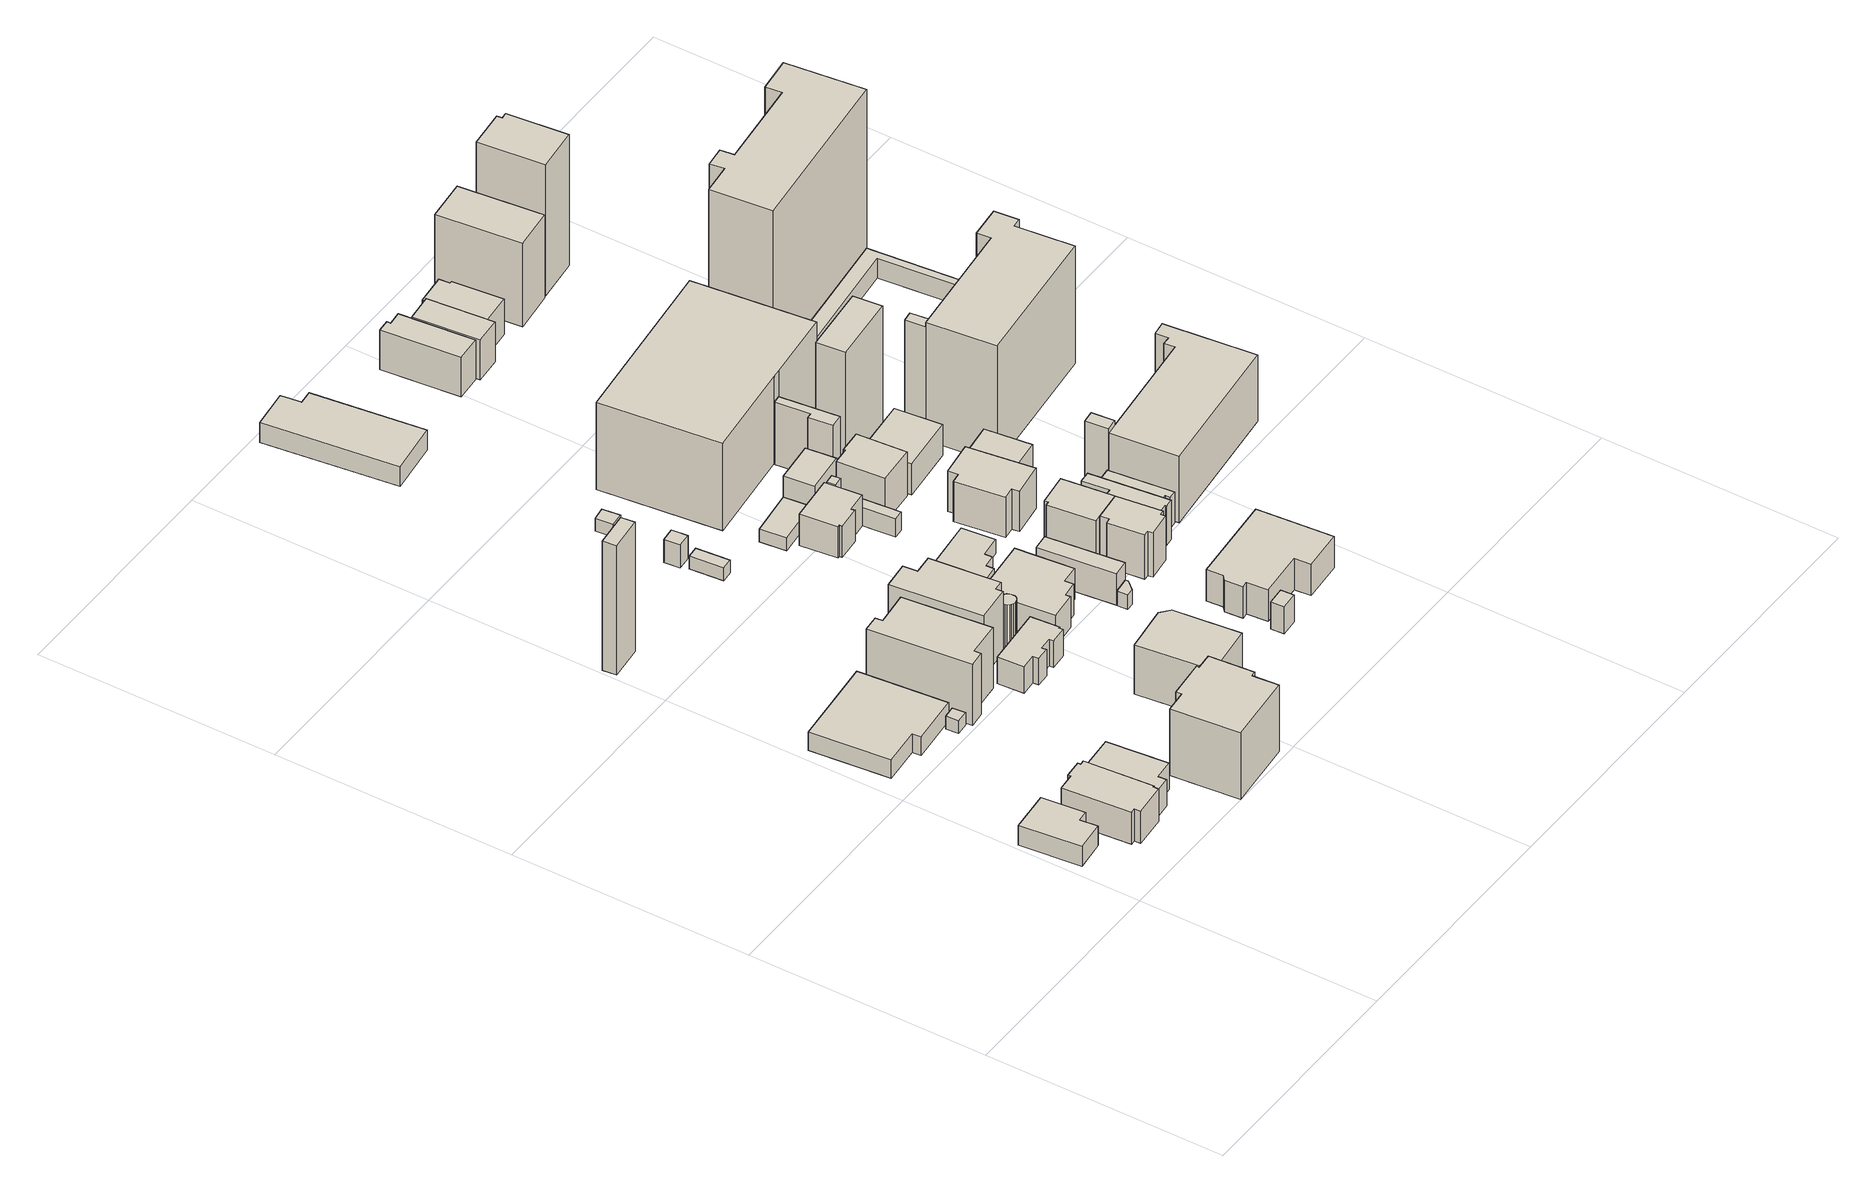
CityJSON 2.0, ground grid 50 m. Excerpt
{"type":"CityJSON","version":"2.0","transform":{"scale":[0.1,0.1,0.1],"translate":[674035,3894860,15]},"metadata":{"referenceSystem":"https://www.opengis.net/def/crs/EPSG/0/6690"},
"CityObjects":{
"building1":{"type":"Building","attributes":{"class":"3001","usage":"411","measuredHeight":7.6,"storeysAboveGround":2,"BuildingDetailAttribute.totalFloorArea":201.6,"BuildingDetailAttribute.buildingFootprintArea":100.8,"BuildingDetailAttribute.buildingRoofEdgeArea":100.8,"BuildingDetailAttribute.urbanPlanType":"21","BuildingDetailAttribute.landUseType":"211","BuildingDetailAttribute.surveyYear":2021,"BuildingIDAttribute.prefecture":"23","BuildingIDAttribute.city":"23102"},"address":[{"country":"日本","locality":"愛知県名古屋市"}],"geometry":[{"type":"Solid","lod":"1","boundaries":[[[[0,1,2,3,4,5]],[[4,6,7,5]],[[3,8,6,4]],[[2,9,8,3]],[[1,10,9,2]],[[0,11,10,1]],[[5,7,11,0]],[[6,8,9,10,11,7]]]]}]},
"building2":{"type":"Building","attributes":{"class":"3001","usage":"413","measuredHeight":9.5,"storeysAboveGround":2,"BuildingDetailAttribute.totalFloorArea":255.08,"BuildingDetailAttribute.buildingFootprintArea":127.54,"BuildingDetailAttribute.buildingRoofEdgeArea":127.54,"BuildingDetailAttribute.urbanPlanType":"21","BuildingDetailAttribute.landUseType":"212","BuildingDetailAttribute.surveyYear":2021,"BuildingIDAttribute.prefecture":"23","BuildingIDAttribute.city":"23102"},"address":[{"country":"日本","locality":"愛知県名古屋市"}],"geometry":[{"type":"Solid","lod":"1","boundaries":[[[[12,13,14,15,16,17,18,19,20,21,22,23]],[[22,24,25,23]],[[21,26,24,22]],[[20,27,26,21]],[[19,28,27,20]],[[18,29,28,19]],[[17,30,29,18]],[[16,31,30,17]],[[15,32,31,16]],[[14,33,32,15]],[[13,34,33,14]],[[12,35,34,13]],[[23,25,35,12]],[[24,26,27,28,29,30,31,32,33,34,35,25]]]]}]},
"building3":{"type":"Building","attributes":{"class":"3001","usage":"413","measuredHeight":6.2,"storeysAboveGround":2,"BuildingDetailAttribute.totalFloorArea":194.66,"BuildingDetailAttribute.buildingFootprintArea":97.33,"BuildingDetailAttribute.buildingRoofEdgeArea":97.33,"BuildingDetailAttribute.urbanPlanType":"21","BuildingDetailAttribute.landUseType":"212","BuildingDetailAttribute.surveyYear":2021,"BuildingIDAttribute.prefecture":"23","BuildingIDAttribute.city":"23102"},"address":[{"country":"日本","locality":"愛知県名古屋市"}],"geometry":[{"type":"Solid","lod":"1","boundaries":[[[[36,37,38,39,40,41]],[[40,42,43,41]],[[39,44,42,40]],[[38,45,44,39]],[[37,46,45,38]],[[36,47,46,37]],[[41,43,47,36]],[[42,44,45,46,47,43]]]]}]},
"building4":{"type":"Building","attributes":{"class":"3001","usage":"401","measuredHeight":8.7,"storeysAboveGround":1,"BuildingDetailAttribute.totalFloorArea":326.92,"BuildingDetailAttribute.buildingFootprintArea":326.92,"BuildingDetailAttribute.buildingRoofEdgeArea":326.92,"BuildingDetailAttribute.urbanPlanType":"21","BuildingDetailAttribute.landUseType":"212","BuildingDetailAttribute.surveyYear":2021,"BuildingIDAttribute.prefecture":"23","BuildingIDAttribute.city":"23102"},"address":[{"country":"日本","locality":"愛知県名古屋市"}],"geometry":[{"type":"Solid","lod":"1","boundaries":[[[[48,49,50,51,52,53]],[[52,54,55,53]],[[51,56,54,52]],[[50,57,56,51]],[[49,58,57,50]],[[48,59,58,49]],[[53,55,59,48]],[[54,56,57,58,59,55]]]]}]},
"building5":{"type":"Building","attributes":{"class":"9999","usage":"461","measuredHeight":-9999,"storeysAboveGround":9999,"BuildingDetailAttribute.totalFloorArea":-9999,"BuildingDetailAttribute.buildingFootprintArea":-9999,"BuildingDetailAttribute.buildingRoofEdgeArea":6.85,"BuildingDetailAttribute.urbanPlanType":"21","BuildingDetailAttribute.landUseType":"212","BuildingDetailAttribute.surveyYear":2021,"BuildingIDAttribute.prefecture":"23","BuildingIDAttribute.city":"23102"},"geometry":[{"type":"Solid","lod":"1","boundaries":[[[[60,61,62,63]],[[62,64,65,63]],[[61,66,64,62]],[[60,67,66,61]],[[63,65,67,60]],[[64,66,67,65]]]]}]},
"building6":{"type":"Building","attributes":{"class":"9999","usage":"421","measuredHeight":31.1,"storeysAboveGround":11,"BuildingDetailAttribute.totalFloorArea":232.08,"BuildingDetailAttribute.buildingFootprintArea":21.1,"BuildingDetailAttribute.buildingRoofEdgeArea":21.1,"BuildingDetailAttribute.urbanPlanType":"21","BuildingDetailAttribute.landUseType":"214","BuildingDetailAttribute.surveyYear":2021,"BuildingIDAttribute.prefecture":"23","BuildingIDAttribute.city":"23102"},"address":[{"country":"日本","locality":"愛知県名古屋市"}],"geometry":[{"type":"Solid","lod":"1","boundaries":[[[[68,69,70,71]],[[70,72,73,71]],[[69,74,72,70]],[[68,75,74,69]],[[71,73,75,68]],[[72,74,75,73]]]]}]},
"building7":{"type":"Building","attributes":{"class":"3001","usage":"412","measuredHeight":16.5,"storeysAboveGround":5,"BuildingDetailAttribute.totalFloorArea":1151.01,"BuildingDetailAttribute.buildingFootprintArea":230.2,"BuildingDetailAttribute.buildingRoofEdgeArea":230.2,"BuildingDetailAttribute.urbanPlanType":"21","BuildingDetailAttribute.landUseType":"211","BuildingDetailAttribute.surveyYear":2021,"BuildingIDAttribute.prefecture":"23","BuildingIDAttribute.city":"23102"},"address":[{"country":"日本","locality":"愛知県名古屋市東区白壁一丁目５９－１"}],"geometry":[{"type":"Solid","lod":"1","boundaries":[[[[76,77,78,79,80,81,82,83,84,85]],[[84,86,87,85]],[[83,88,86,84]],[[82,89,88,83]],[[81,90,89,82]],[[80,91,90,81]],[[79,92,91,80]],[[78,93,92,79]],[[77,94,93,78]],[[76,95,94,77]],[[85,87,95,76]],[[86,88,89,90,91,92,93,94,95,87]]]]}]},
"building8":{"type":"Building","attributes":{"class":"3002","usage":"401","measuredHeight":17.2,"storeysAboveGround":4,"BuildingDetailAttribute.totalFloorArea":814.86,"BuildingDetailAttribute.buildingFootprintArea":203.72,"BuildingDetailAttribute.buildingRoofEdgeArea":203.72,"BuildingDetailAttribute.urbanPlanType":"21","BuildingDetailAttribute.landUseType":"212","BuildingDetailAttribute.surveyYear":2021,"BuildingIDAttribute.prefecture":"23","BuildingIDAttribute.city":"23102"},"address":[{"country":"日本","locality":"愛知県名古屋市"}],"geometry":[{"type":"Solid","lod":"1","boundaries":[[[[96,97,98,99,100,101,102,103]],[[102,104,105,103]],[[101,106,104,102]],[[100,107,106,101]],[[99,108,107,100]],[[98,109,108,99]],[[97,110,109,98]],[[96,111,110,97]],[[103,105,111,96]],[[104,106,107,108,109,110,111,105]]]]}]},
"building9":{"type":"Building","attributes":{"class":"3002","usage":"411","measuredHeight":7.2,"storeysAboveGround":2,"BuildingDetailAttribute.totalFloorArea":156.35,"BuildingDetailAttribute.buildingFootprintArea":78.17,"BuildingDetailAttribute.buildingRoofEdgeArea":78.17,"BuildingDetailAttribute.urbanPlanType":"21","BuildingDetailAttribute.landUseType":"211","BuildingDetailAttribute.surveyYear":2021,"BuildingIDAttribute.prefecture":"23","BuildingIDAttribute.city":"23102"},"address":[{"country":"日本","locality":"愛知県名古屋市東区白壁一丁目１０"}],"geometry":[{"type":"Solid","lod":"1","boundaries":[[[[112,113,114,115,116,117,118,119,120,121,122,123]],[[122,124,125,123]],[[121,126,124,122]],[[120,127,126,121]],[[119,128,127,120]],[[118,129,128,119]],[[117,130,129,118]],[[116,131,130,117]],[[115,132,131,116]],[[114,133,132,115]],[[113,134,133,114]],[[112,135,134,113]],[[123,125,135,112]],[[124,126,127,128,129,130,131,132,133,134,135,125]]]]}]},
"building10":{"type":"Building","attributes":{"class":"3002","usage":"412","measuredHeight":16.2,"storeysAboveGround":4,"BuildingDetailAttribute.totalFloorArea":670.59,"BuildingDetailAttribute.buildingFootprintArea":167.65,"BuildingDetailAttribute.buildingRoofEdgeArea":167.65,"BuildingDetailAttribute.urbanPlanType":"21","BuildingDetailAttribute.landUseType":"211","BuildingDetailAttribute.surveyYear":2021,"BuildingIDAttribute.prefecture":"23","BuildingIDAttribute.city":"23102"},"address":[{"country":"日本","locality":"愛知県名古屋市"}],"geometry":[{"type":"Solid","lod":"1","boundaries":[[[[136,137,138,139,140,141,142,143]],[[142,144,145,143]],[[141,146,144,142]],[[140,147,146,141]],[[139,148,147,140]],[[138,149,148,139]],[[137,150,149,138]],[[136,151,150,137]],[[143,145,151,136]],[[144,146,147,148,149,150,151,145]]]]}]},
"building11":{"type":"Building","attributes":{"class":"3002","usage":"401","measuredHeight":11.5,"storeysAboveGround":3,"BuildingDetailAttribute.totalFloorArea":532.86,"BuildingDetailAttribute.buildingFootprintArea":177.62,"BuildingDetailAttribute.buildingRoofEdgeArea":177.62,"BuildingDetailAttribute.urbanPlanType":"21","BuildingDetailAttribute.landUseType":"212","BuildingDetailAttribute.surveyYear":2021,"BuildingIDAttribute.prefecture":"23","BuildingIDAttribute.city":"23102"},"address":[{"country":"日本","locality":"愛知県名古屋市"}],"geometry":[{"type":"Solid","lod":"1","boundaries":[[[[152,153,154,155,156]],[[155,157,158,156]],[[154,159,157,155]],[[153,160,159,154]],[[152,161,160,153]],[[156,158,161,152]],[[157,159,160,161,158]]]]}]},
"building12":{"type":"Building","attributes":{"class":"9999","usage":"461","measuredHeight":14.1,"storeysAboveGround":9999,"BuildingDetailAttribute.totalFloorArea":-9999,"BuildingDetailAttribute.buildingFootprintArea":-9999,"BuildingDetailAttribute.buildingRoofEdgeArea":7.27,"BuildingDetailAttribute.urbanPlanType":"21","BuildingDetailAttribute.landUseType":"211","BuildingDetailAttribute.surveyYear":2021,"BuildingIDAttribute.prefecture":"23","BuildingIDAttribute.city":"23102"},"geometry":[{"type":"Solid","lod":"1","boundaries":[[[[162,163,164,165,166,167,168,169,170,171,172,173,174,175,176,177,178,179,180,181,182,183,184,185]],[[184,186,187,185]],[[183,188,186,184]],[[182,189,188,183]],[[181,190,189,182]],[[180,191,190,181]],[[179,192,191,180]],[[178,193,192,179]],[[177,194,193,178]],[[176,195,194,177]],[[175,196,195,176]],[[174,197,196,175]],[[173,198,197,174]],[[172,199,198,173]],[[171,200,199,172]],[[170,201,200,171]],[[169,202,201,170]],[[168,203,202,169]],[[167,204,203,168]],[[166,205,204,167]],[[165,206,205,166]],[[164,207,206,165]],[[163,208,207,164]],[[162,209,208,163]],[[185,187,209,162]],[[186,188,189,190,191,192,193,194,195,196,197,198,199,200,201,202,203,204,205,206,207,208,209,187]]]]}]},
"building13":{"type":"Building","attributes":{"class":"9999","usage":"461","measuredHeight":-9999,"storeysAboveGround":9999,"BuildingDetailAttribute.totalFloorArea":-9999,"BuildingDetailAttribute.buildingFootprintArea":-9999,"BuildingDetailAttribute.buildingRoofEdgeArea":16.92,"BuildingDetailAttribute.urbanPlanType":"21","BuildingDetailAttribute.landUseType":"214","BuildingDetailAttribute.surveyYear":2021,"BuildingIDAttribute.prefecture":"23","BuildingIDAttribute.city":"23102"},"geometry":[{"type":"Solid","lod":"1","boundaries":[[[[210,211,212,213]],[[212,214,215,213]],[[211,216,214,212]],[[210,217,216,211]],[[213,215,217,210]],[[214,216,217,215]]]]}]},
"building14":{"type":"Building","attributes":{"class":"9999","usage":"461","measuredHeight":5.4,"storeysAboveGround":9999,"BuildingDetailAttribute.totalFloorArea":-9999,"BuildingDetailAttribute.buildingFootprintArea":-9999,"BuildingDetailAttribute.buildingRoofEdgeArea":9.58,"BuildingDetailAttribute.urbanPlanType":"21","BuildingDetailAttribute.landUseType":"214","BuildingDetailAttribute.surveyYear":2021,"BuildingIDAttribute.prefecture":"23","BuildingIDAttribute.city":"23102"},"geometry":[{"type":"Solid","lod":"1","boundaries":[[[[218,219,220,221]],[[220,222,223,221]],[[219,224,222,220]],[[218,225,224,219]],[[221,223,225,218]],[[222,224,225,223]]]]}]},
"building15":{"type":"Building","attributes":{"class":"3001","usage":"413","measuredHeight":9.2,"storeysAboveGround":2,"BuildingDetailAttribute.totalFloorArea":353.35,"BuildingDetailAttribute.buildingFootprintArea":176.67,"BuildingDetailAttribute.buildingRoofEdgeArea":176.67,"BuildingDetailAttribute.urbanPlanType":"21","BuildingDetailAttribute.landUseType":"212","BuildingDetailAttribute.surveyYear":2021,"BuildingIDAttribute.prefecture":"23","BuildingIDAttribute.city":"23102"},"address":[{"country":"日本","locality":"愛知県名古屋市"}],"geometry":[{"type":"Solid","lod":"1","boundaries":[[[[226,227,228,229,230,231,232,233]],[[232,234,235,233]],[[231,236,234,232]],[[230,237,236,231]],[[229,238,237,230]],[[228,239,238,229]],[[227,240,239,228]],[[226,241,240,227]],[[233,235,241,226]],[[234,236,237,238,239,240,241,235]]]]}]},
"building16":{"type":"Building","attributes":{"class":"9999","usage":"461","measuredHeight":-9999,"storeysAboveGround":9999,"BuildingDetailAttribute.totalFloorArea":-9999,"BuildingDetailAttribute.buildingFootprintArea":-9999,"BuildingDetailAttribute.buildingRoofEdgeArea":10.34,"BuildingDetailAttribute.urbanPlanType":"21","BuildingDetailAttribute.landUseType":"214","BuildingDetailAttribute.surveyYear":2021,"BuildingIDAttribute.prefecture":"23","BuildingIDAttribute.city":"23102"},"geometry":[{"type":"Solid","lod":"1","boundaries":[[[[242,243,244,245]],[[244,246,247,245]],[[243,248,246,244]],[[242,249,248,243]],[[245,247,249,242]],[[246,248,249,247]]]]}]},
"building17":{"type":"Building","attributes":{"class":"3001","usage":"411","measuredHeight":6.3,"storeysAboveGround":2,"BuildingDetailAttribute.totalFloorArea":297.26,"BuildingDetailAttribute.buildingFootprintArea":148.63,"BuildingDetailAttribute.buildingRoofEdgeArea":148.63,"BuildingDetailAttribute.urbanPlanType":"21","BuildingDetailAttribute.landUseType":"211","BuildingDetailAttribute.surveyYear":2021,"BuildingIDAttribute.prefecture":"23","BuildingIDAttribute.city":"23102"},"address":[{"country":"日本","locality":"愛知県名古屋市"}],"geometry":[{"type":"Solid","lod":"1","boundaries":[[[[250,251,252,253,254,255,256,257,258,259,260,261,262,263]],[[262,264,265,263]],[[261,266,264,262]],[[260,267,266,261]],[[259,268,267,260]],[[258,269,268,259]],[[257,270,269,258]],[[256,271,270,257]],[[255,272,271,256]],[[254,273,272,255]],[[253,274,273,254]],[[252,275,274,253]],[[251,276,275,252]],[[250,277,276,251]],[[263,265,277,250]],[[264,266,267,268,269,270,271,272,273,274,275,276,277,265]]]]}]},
"building18":{"type":"Building","attributes":{"class":"9999","usage":"461","measuredHeight":3.4,"storeysAboveGround":9999,"BuildingDetailAttribute.totalFloorArea":-9999,"BuildingDetailAttribute.buildingFootprintArea":-9999,"BuildingDetailAttribute.buildingRoofEdgeArea":5.92,"BuildingDetailAttribute.urbanPlanType":"21","BuildingDetailAttribute.landUseType":"211","BuildingDetailAttribute.surveyYear":2021,"BuildingIDAttribute.prefecture":"23","BuildingIDAttribute.city":"23102"},"geometry":[{"type":"Solid","lod":"1","boundaries":[[[[278,279,280,281,282]],[[281,283,284,282]],[[280,285,283,281]],[[279,286,285,280]],[[278,287,286,279]],[[282,284,287,278]],[[283,285,286,287,284]]]]}]},
"building19":{"type":"Building","attributes":{"class":"9999","usage":"461","measuredHeight":9.3,"storeysAboveGround":9999,"BuildingDetailAttribute.totalFloorArea":-9999,"BuildingDetailAttribute.buildingFootprintArea":-9999,"BuildingDetailAttribute.buildingRoofEdgeArea":10.41,"BuildingDetailAttribute.urbanPlanType":"21","BuildingDetailAttribute.landUseType":"214","BuildingDetailAttribute.surveyYear":2021,"BuildingIDAttribute.prefecture":"23","BuildingIDAttribute.city":"23102"},"geometry":[{"type":"Solid","lod":"1","boundaries":[[[[288,289,290,291]],[[290,292,293,291]],[[289,294,292,290]],[[288,295,294,289]],[[291,293,295,288]],[[292,294,295,293]]]]}]},
"building20":{"type":"Building","attributes":{"class":"3001","usage":"411","measuredHeight":8.3,"storeysAboveGround":2,"BuildingDetailAttribute.totalFloorArea":108.55,"BuildingDetailAttribute.buildingFootprintArea":54.27,"BuildingDetailAttribute.buildingRoofEdgeArea":54.27,"BuildingDetailAttribute.urbanPlanType":"21","BuildingDetailAttribute.landUseType":"211","BuildingDetailAttribute.surveyYear":2021,"BuildingIDAttribute.prefecture":"23","BuildingIDAttribute.city":"23102"},"address":[{"country":"日本","locality":"愛知県名古屋市"}],"geometry":[{"type":"Solid","lod":"1","boundaries":[[[[296,297,298,299]],[[298,300,301,299]],[[297,302,300,298]],[[296,303,302,297]],[[299,301,303,296]],[[300,302,303,301]]]]}]},
"building21":{"type":"Building","attributes":{"class":"3003","usage":"401","measuredHeight":3.2,"storeysAboveGround":1,"BuildingDetailAttribute.totalFloorArea":53.21,"BuildingDetailAttribute.buildingFootprintArea":53.21,"BuildingDetailAttribute.buildingRoofEdgeArea":53.21,"BuildingDetailAttribute.urbanPlanType":"21","BuildingDetailAttribute.landUseType":"212","BuildingDetailAttribute.surveyYear":2021,"BuildingIDAttribute.prefecture":"23","BuildingIDAttribute.city":"23102"},"address":[{"country":"日本","locality":"愛知県名古屋市"}],"geometry":[{"type":"Solid","lod":"1","boundaries":[[[[304,305,306,307]],[[306,308,309,307]],[[305,310,308,306]],[[304,311,310,305]],[[307,309,311,304]],[[308,310,311,309]]]]}]},
"building22":{"type":"Building","attributes":{"class":"9999","usage":"422","measuredHeight":4.6,"storeysAboveGround":1,"BuildingDetailAttribute.totalFloorArea":294.94,"BuildingDetailAttribute.buildingFootprintArea":294.94,"BuildingDetailAttribute.buildingRoofEdgeArea":294.94,"BuildingDetailAttribute.urbanPlanType":"21","BuildingDetailAttribute.landUseType":"214","BuildingDetailAttribute.surveyYear":2021,"BuildingIDAttribute.prefecture":"23","BuildingIDAttribute.city":"23102"},"address":[{"country":"日本","locality":"愛知県名古屋市東区白壁二丁目４０１"}],"geometry":[{"type":"Solid","lod":"1","boundaries":[[[[312,313,314,315,316,317]],[[316,318,319,317]],[[315,320,318,316]],[[314,321,320,315]],[[313,322,321,314]],[[312,323,322,313]],[[317,319,323,312]],[[318,320,321,322,323,319]]]]}]},
"building23":{"type":"Building","attributes":{"class":"3001","usage":"411","measuredHeight":8.3,"storeysAboveGround":2,"BuildingDetailAttribute.totalFloorArea":152.82,"BuildingDetailAttribute.buildingFootprintArea":76.41,"BuildingDetailAttribute.buildingRoofEdgeArea":76.41,"BuildingDetailAttribute.urbanPlanType":"21","BuildingDetailAttribute.landUseType":"211","BuildingDetailAttribute.surveyYear":2021,"BuildingIDAttribute.prefecture":"23","BuildingIDAttribute.city":"23102"},"address":[{"country":"日本","locality":"愛知県名古屋市東区白壁一丁目１９"}],"geometry":[{"type":"Solid","lod":"1","boundaries":[[[[324,325,326,327,328,329,330,331]],[[330,332,333,331]],[[329,334,332,330]],[[328,335,334,329]],[[327,336,335,328]],[[326,337,336,327]],[[325,338,337,326]],[[324,339,338,325]],[[331,333,339,324]],[[332,334,335,336,337,338,339,333]]]]}]},
"building24":{"type":"Building","attributes":{"class":"9999","usage":"411","measuredHeight":8.3,"storeysAboveGround":1,"BuildingDetailAttribute.totalFloorArea":23.14,"BuildingDetailAttribute.buildingFootprintArea":23.14,"BuildingDetailAttribute.buildingRoofEdgeArea":23.14,"BuildingDetailAttribute.urbanPlanType":"21","BuildingDetailAttribute.landUseType":"211","BuildingDetailAttribute.surveyYear":2021,"BuildingIDAttribute.prefecture":"23","BuildingIDAttribute.city":"23102"},"address":[{"country":"日本","locality":"愛知県名古屋市"}],"geometry":[{"type":"Solid","lod":"1","boundaries":[[[[340,341,342,343]],[[342,344,345,343]],[[341,346,344,342]],[[340,347,346,341]],[[343,345,347,340]],[[344,346,347,345]]]]}]},
"building25":{"type":"Building","attributes":{"class":"9999","usage":"411","measuredHeight":7.3,"storeysAboveGround":1,"BuildingDetailAttribute.totalFloorArea":3.63,"BuildingDetailAttribute.buildingFootprintArea":3.63,"BuildingDetailAttribute.buildingRoofEdgeArea":3.63,"BuildingDetailAttribute.urbanPlanType":"21","BuildingDetailAttribute.landUseType":"211","BuildingDetailAttribute.surveyYear":2021,"BuildingIDAttribute.prefecture":"23","BuildingIDAttribute.city":"23102"},"address":[{"country":"日本","locality":"愛知県名古屋市"}],"geometry":[{"type":"Solid","lod":"1","boundaries":[[[[348,349,350,351]],[[350,352,353,351]],[[349,354,352,350]],[[348,355,354,349]],[[351,353,355,348]],[[352,354,355,353]]]]}]},
"building26":{"type":"Building","attributes":{"class":"3002","usage":"412","measuredHeight":12.3,"storeysAboveGround":3,"BuildingDetailAttribute.totalFloorArea":217.15,"BuildingDetailAttribute.buildingFootprintArea":72.38,"BuildingDetailAttribute.buildingRoofEdgeArea":153.02,"BuildingDetailAttribute.urbanPlanType":"21","BuildingDetailAttribute.landUseType":"211","BuildingDetailAttribute.surveyYear":2021,"BuildingIDAttribute.prefecture":"23","BuildingIDAttribute.city":"23102"},"address":[{"country":"日本","locality":"愛知県名古屋市"}],"geometry":[{"type":"Solid","lod":"1","boundaries":[[[[356,357,358,359,360,361,362,363,364,365]],[[364,366,367,365]],[[363,368,366,364]],[[362,369,368,363]],[[361,370,369,362]],[[360,371,370,361]],[[359,372,371,360]],[[358,373,372,359]],[[357,374,373,358]],[[356,375,374,357]],[[365,367,375,356]],[[366,368,369,370,371,372,373,374,375,367]]]]}]},
"building27":{"type":"Building","attributes":{"class":"3002","usage":"401","measuredHeight":9.5,"storeysAboveGround":2,"BuildingDetailAttribute.totalFloorArea":107.53,"BuildingDetailAttribute.buildingFootprintArea":53.77,"BuildingDetailAttribute.buildingRoofEdgeArea":53.77,"BuildingDetailAttribute.urbanPlanType":"21","BuildingDetailAttribute.landUseType":"212","BuildingDetailAttribute.surveyYear":2021,"BuildingIDAttribute.prefecture":"23","BuildingIDAttribute.city":"23102"},"address":[{"country":"日本","locality":"愛知県名古屋市"}],"geometry":[{"type":"Solid","lod":"1","boundaries":[[[[376,377,378,379]],[[378,380,381,379]],[[377,382,380,378]],[[376,383,382,377]],[[379,381,383,376]],[[380,382,383,381]]]]}]},
"building28":{"type":"Building","attributes":{"class":"3001","usage":"422","measuredHeight":9.3,"storeysAboveGround":2,"BuildingDetailAttribute.totalFloorArea":524.07,"BuildingDetailAttribute.buildingFootprintArea":262.04,"BuildingDetailAttribute.buildingRoofEdgeArea":262.04,"BuildingDetailAttribute.urbanPlanType":"21","BuildingDetailAttribute.landUseType":"214","BuildingDetailAttribute.surveyYear":2021,"BuildingIDAttribute.prefecture":"23","BuildingIDAttribute.city":"23102"},"address":[{"country":"日本","locality":"愛知県名古屋市"}],"geometry":[{"type":"Solid","lod":"1","boundaries":[[[[384,385,386,387,388,389,390,391,392,393]],[[392,394,395,393]],[[391,396,394,392]],[[390,397,396,391]],[[389,398,397,390]],[[388,399,398,389]],[[387,400,399,388]],[[386,401,400,387]],[[385,402,401,386]],[[384,403,402,385]],[[393,395,403,384]],[[394,396,397,398,399,400,401,402,403,395]]]]}]},
"building29":{"type":"Building","attributes":{"class":"3002","usage":"411","measuredHeight":12.3,"storeysAboveGround":3,"BuildingDetailAttribute.totalFloorArea":241.9,"BuildingDetailAttribute.buildingFootprintArea":80.63,"BuildingDetailAttribute.buildingRoofEdgeArea":153.02,"BuildingDetailAttribute.urbanPlanType":"21","BuildingDetailAttribute.landUseType":"211","BuildingDetailAttribute.surveyYear":2021,"BuildingIDAttribute.prefecture":"23","BuildingIDAttribute.city":"23102"},"address":[{"country":"日本","locality":"愛知県名古屋市"}],"geometry":[{"type":"Solid","lod":"1","boundaries":[[[[365,404,405,406,407,408,356]],[[408,409,375,356]],[[407,410,409,408]],[[406,411,410,407]],[[405,412,411,406]],[[404,413,412,405]],[[365,367,413,404]],[[356,375,367,365]],[[409,410,411,412,413,367,375]]]]}]},
"building30":{"type":"Building","attributes":{"class":"3002","usage":"401","measuredHeight":11.3,"storeysAboveGround":4,"BuildingDetailAttribute.totalFloorArea":330.95,"BuildingDetailAttribute.buildingFootprintArea":82.74,"BuildingDetailAttribute.buildingRoofEdgeArea":82.74,"BuildingDetailAttribute.urbanPlanType":"21","BuildingDetailAttribute.landUseType":"212","BuildingDetailAttribute.surveyYear":2021,"BuildingIDAttribute.prefecture":"23","BuildingIDAttribute.city":"23102"},"address":[{"country":"日本","locality":"愛知県名古屋市"}],"geometry":[{"type":"Solid","lod":"1","boundaries":[[[[414,415,416,417,418,419]],[[418,420,421,419]],[[417,422,420,418]],[[416,423,422,417]],[[415,424,423,416]],[[414,425,424,415]],[[419,421,425,414]],[[420,422,423,424,425,421]]]]}]},
"building31":{"type":"Building","attributes":{"class":"3002","usage":"414","measuredHeight":15.4,"storeysAboveGround":3,"BuildingDetailAttribute.totalFloorArea":370.2,"BuildingDetailAttribute.buildingFootprintArea":123.4,"BuildingDetailAttribute.buildingRoofEdgeArea":123.4,"BuildingDetailAttribute.urbanPlanType":"21","BuildingDetailAttribute.landUseType":"211","BuildingDetailAttribute.surveyYear":2021,"BuildingIDAttribute.prefecture":"23","BuildingIDAttribute.city":"23102"},"address":[{"country":"日本","locality":"愛知県名古屋市"}],"geometry":[{"type":"Solid","lod":"1","boundaries":[[[[426,427,428,429,430,431,432,433]],[[432,434,435,433]],[[431,436,434,432]],[[430,437,436,431]],[[429,438,437,430]],[[428,439,438,429]],[[427,440,439,428]],[[426,441,440,427]],[[433,435,441,426]],[[434,436,437,438,439,440,441,435]]]]}]},
"building32":{"type":"Building","attributes":{"class":"9999","usage":"401","measuredHeight":21.5,"storeysAboveGround":3,"BuildingDetailAttribute.totalFloorArea":79.51,"BuildingDetailAttribute.buildingFootprintArea":26.5,"BuildingDetailAttribute.buildingRoofEdgeArea":26.5,"BuildingDetailAttribute.urbanPlanType":"21","BuildingDetailAttribute.landUseType":"212","BuildingDetailAttribute.surveyYear":2021,"BuildingIDAttribute.prefecture":"23","BuildingIDAttribute.city":"23102"},"address":[{"country":"日本","locality":"愛知県名古屋市"}],"geometry":[{"type":"Solid","lod":"1","boundaries":[[[[442,443,444,445,446,447]],[[446,448,449,447]],[[445,450,448,446]],[[444,451,450,445]],[[443,452,451,444]],[[442,453,452,443]],[[447,449,453,442]],[[448,450,451,452,453,449]]]]}]},
"building33":{"type":"Building","attributes":{"class":"3002","usage":"411","measuredHeight":15.2,"storeysAboveGround":3,"BuildingDetailAttribute.totalFloorArea":160.25,"BuildingDetailAttribute.buildingFootprintArea":53.42,"BuildingDetailAttribute.buildingRoofEdgeArea":53.42,"BuildingDetailAttribute.urbanPlanType":"21","BuildingDetailAttribute.landUseType":"211","BuildingDetailAttribute.surveyYear":2021,"BuildingIDAttribute.prefecture":"23","BuildingIDAttribute.city":"23102"},"address":[{"country":"日本","locality":"愛知県名古屋市"}],"geometry":[{"type":"Solid","lod":"1","boundaries":[[[[454,455,456,457,458,459,460,461]],[[460,462,463,461]],[[459,464,462,460]],[[458,465,464,459]],[[457,466,465,458]],[[456,467,466,457]],[[455,468,467,456]],[[454,469,468,455]],[[461,463,469,454]],[[462,464,465,466,467,468,469,463]]]]}]},
"building34":{"type":"Building","attributes":{"class":"3002","usage":"401","measuredHeight":22.3,"storeysAboveGround":5,"BuildingDetailAttribute.totalFloorArea":4655.96,"BuildingDetailAttribute.buildingFootprintArea":931.19,"BuildingDetailAttribute.buildingRoofEdgeArea":931.19,"BuildingDetailAttribute.urbanPlanType":"21","BuildingDetailAttribute.landUseType":"212","BuildingDetailAttribute.surveyYear":2021,"BuildingIDAttribute.prefecture":"23","BuildingIDAttribute.city":"23102"},"address":[{"country":"日本","locality":"愛知県名古屋市"}],"geometry":[{"type":"Solid","lod":"1","boundaries":[[[[470,471,472,473,474,475]],[[474,476,477,475]],[[473,478,476,474]],[[472,479,478,473]],[[471,480,479,472]],[[470,481,480,471]],[[475,477,481,470]],[[476,478,479,480,481,477]]]]}]},
"building35":{"type":"Building","attributes":{"class":"9999","usage":"411","measuredHeight":15.3,"storeysAboveGround":2,"BuildingDetailAttribute.totalFloorArea":100.23,"BuildingDetailAttribute.buildingFootprintArea":50.11,"BuildingDetailAttribute.buildingRoofEdgeArea":50.11,"BuildingDetailAttribute.urbanPlanType":"21","BuildingDetailAttribute.landUseType":"211","BuildingDetailAttribute.surveyYear":2021,"BuildingIDAttribute.prefecture":"23","BuildingIDAttribute.city":"23102"},"address":[{"country":"日本","locality":"愛知県名古屋市"}],"geometry":[{"type":"Solid","lod":"1","boundaries":[[[[482,483,484,485,486,487]],[[486,488,489,487]],[[485,490,488,486]],[[484,491,490,485]],[[483,492,491,484]],[[482,493,492,483]],[[487,489,493,482]],[[488,490,491,492,493,489]]]]}]},
"building36":{"type":"Building","attributes":{"class":"3001","usage":"411","measuredHeight":10.2,"storeysAboveGround":2,"BuildingDetailAttribute.totalFloorArea":234.22,"BuildingDetailAttribute.buildingFootprintArea":117.11,"BuildingDetailAttribute.buildingRoofEdgeArea":117.11,"BuildingDetailAttribute.urbanPlanType":"21","BuildingDetailAttribute.landUseType":"211","BuildingDetailAttribute.surveyYear":2021,"BuildingIDAttribute.prefecture":"23","BuildingIDAttribute.city":"23102"},"address":[{"country":"日本","locality":"愛知県名古屋市"}],"geometry":[{"type":"Solid","lod":"1","boundaries":[[[[494,495,496,497]],[[496,498,499,497]],[[495,500,498,496]],[[494,501,500,495]],[[497,499,501,494]],[[498,500,501,499]]]]}]},
"building37":{"type":"Building","attributes":{"class":"3002","usage":"411","measuredHeight":9.2,"storeysAboveGround":3,"BuildingDetailAttribute.totalFloorArea":258.67,"BuildingDetailAttribute.buildingFootprintArea":86.22,"BuildingDetailAttribute.buildingRoofEdgeArea":86.22,"BuildingDetailAttribute.urbanPlanType":"21","BuildingDetailAttribute.landUseType":"211","BuildingDetailAttribute.surveyYear":2021,"BuildingIDAttribute.prefecture":"23","BuildingIDAttribute.city":"23102"},"geometry":[{"type":"Solid","lod":"1","boundaries":[[[[502,503,504,505,506,507]],[[506,508,509,507]],[[505,510,508,506]],[[504,511,510,505]],[[503,512,511,504]],[[502,513,512,503]],[[507,509,513,502]],[[508,510,511,512,513,509]]]]}]},
"building38":{"type":"Building","attributes":{"class":"3001","usage":"411","measuredHeight":16.3,"storeysAboveGround":2,"BuildingDetailAttribute.totalFloorArea":116.19,"BuildingDetailAttribute.buildingFootprintArea":58.1,"BuildingDetailAttribute.buildingRoofEdgeArea":58.1,"BuildingDetailAttribute.urbanPlanType":"21","BuildingDetailAttribute.landUseType":"211","BuildingDetailAttribute.surveyYear":2021,"BuildingIDAttribute.prefecture":"23","BuildingIDAttribute.city":"23102"},"address":[{"country":"日本","locality":"愛知県名古屋市"}],"geometry":[{"type":"Solid","lod":"1","boundaries":[[[[514,515,516,517]],[[516,518,519,517]],[[515,520,518,516]],[[514,521,520,515]],[[517,519,521,514]],[[518,520,521,519]]]]}]},
"building39":{"type":"Building","attributes":{"class":"3002","usage":"401","measuredHeight":29.4,"storeysAboveGround":1,"BuildingDetailAttribute.totalFloorArea":85.49,"BuildingDetailAttribute.buildingFootprintArea":85.49,"BuildingDetailAttribute.buildingRoofEdgeArea":85.49,"BuildingDetailAttribute.urbanPlanType":"21","BuildingDetailAttribute.landUseType":"212","BuildingDetailAttribute.surveyYear":2021,"BuildingIDAttribute.prefecture":"23","BuildingIDAttribute.city":"23102"},"address":[{"country":"日本","locality":"愛知県名古屋市"}],"geometry":[{"type":"Solid","lod":"1","boundaries":[[[[522,523,524,525]],[[524,526,527,525]],[[523,528,526,524]],[[522,529,528,523]],[[525,527,529,522]],[[526,528,529,527]]]]}]},
"building40":{"type":"Building","attributes":{"class":"9999","usage":"461","measuredHeight":18.3,"storeysAboveGround":9999,"BuildingDetailAttribute.totalFloorArea":-9999,"BuildingDetailAttribute.buildingFootprintArea":-9999,"BuildingDetailAttribute.buildingRoofEdgeArea":12.14,"BuildingDetailAttribute.urbanPlanType":"21","BuildingDetailAttribute.landUseType":"211","BuildingDetailAttribute.surveyYear":2021,"BuildingIDAttribute.prefecture":"23","BuildingIDAttribute.city":"23102"},"geometry":[{"type":"Solid","lod":"1","boundaries":[[[[530,531,532,533]],[[532,534,535,533]],[[531,536,534,532]],[[530,537,536,531]],[[533,535,537,530]],[[534,536,537,535]]]]}]},
"building41":{"type":"Building","attributes":{"class":"3002","usage":"411","measuredHeight":11.3,"storeysAboveGround":3,"BuildingDetailAttribute.totalFloorArea":231.16,"BuildingDetailAttribute.buildingFootprintArea":77.05,"BuildingDetailAttribute.buildingRoofEdgeArea":77.05,"BuildingDetailAttribute.urbanPlanType":"21","BuildingDetailAttribute.landUseType":"211","BuildingDetailAttribute.surveyYear":2021,"BuildingIDAttribute.prefecture":"23","BuildingIDAttribute.city":"23102"},"geometry":[{"type":"Solid","lod":"1","boundaries":[[[[538,539,540,541]],[[540,542,543,541]],[[539,544,542,540]],[[538,545,544,539]],[[541,543,545,538]],[[542,544,545,543]]]]}]},
"building42":{"type":"Building","attributes":{"class":"9999","usage":"461","measuredHeight":27.3,"storeysAboveGround":9999,"BuildingDetailAttribute.totalFloorArea":-9999,"BuildingDetailAttribute.buildingFootprintArea":-9999,"BuildingDetailAttribute.buildingRoofEdgeArea":9.11,"BuildingDetailAttribute.urbanPlanType":"21","BuildingDetailAttribute.landUseType":"211","BuildingDetailAttribute.surveyYear":2021,"BuildingIDAttribute.prefecture":"23","BuildingIDAttribute.city":"23102"},"geometry":[{"type":"Solid","lod":"1","boundaries":[[[[546,547,548,549]],[[548,550,551,549]],[[547,552,550,548]],[[546,553,552,547]],[[549,551,553,546]],[[550,552,553,551]]]]}]},
"building43":{"type":"Building","attributes":{"class":"3001","usage":"411","measuredHeight":9.3,"storeysAboveGround":2,"BuildingDetailAttribute.totalFloorArea":173.5,"BuildingDetailAttribute.buildingFootprintArea":86.75,"BuildingDetailAttribute.buildingRoofEdgeArea":86.75,"BuildingDetailAttribute.urbanPlanType":"21","BuildingDetailAttribute.landUseType":"211","BuildingDetailAttribute.surveyYear":2021,"BuildingIDAttribute.prefecture":"23","BuildingIDAttribute.city":"23102"},"geometry":[{"type":"Solid","lod":"1","boundaries":[[[[554,555,556,557,558,559]],[[558,560,561,559]],[[557,562,560,558]],[[556,563,562,557]],[[555,564,563,556]],[[554,565,564,555]],[[559,561,565,554]],[[560,562,563,564,565,561]]]]}]},
"building44":{"type":"Building","attributes":{"class":"3002","usage":"412","measuredHeight":17.5,"storeysAboveGround":5,"BuildingDetailAttribute.totalFloorArea":2253.29,"BuildingDetailAttribute.buildingFootprintArea":450.66,"BuildingDetailAttribute.buildingRoofEdgeArea":450.66,"BuildingDetailAttribute.urbanPlanType":"21","BuildingDetailAttribute.landUseType":"211","BuildingDetailAttribute.surveyYear":2021,"BuildingIDAttribute.prefecture":"23","BuildingIDAttribute.city":"23102"},"address":[{"country":"日本","locality":"愛知県名古屋市"}],"geometry":[{"type":"Solid","lod":"1","boundaries":[[[[566,567,568,569,570,571,572,573]],[[572,574,575,573]],[[571,576,574,572]],[[570,577,576,571]],[[569,578,577,570]],[[568,579,578,569]],[[567,580,579,568]],[[566,581,580,567]],[[573,575,581,566]],[[574,576,577,578,579,580,581,575]]]]}]},
"building45":{"type":"Building","attributes":{"class":"3002","usage":"412","measuredHeight":32.4,"storeysAboveGround":9,"BuildingDetailAttribute.totalFloorArea":4136.46,"BuildingDetailAttribute.buildingFootprintArea":459.61,"BuildingDetailAttribute.buildingRoofEdgeArea":459.61,"BuildingDetailAttribute.urbanPlanType":"21","BuildingDetailAttribute.landUseType":"211","BuildingDetailAttribute.surveyYear":2021,"BuildingIDAttribute.prefecture":"23","BuildingIDAttribute.city":"23102"},"address":[{"country":"日本","locality":"愛知県名古屋市"}],"geometry":[{"type":"Solid","lod":"1","boundaries":[[[[582,583,584,585,586,587,588,589]],[[588,590,591,589]],[[587,592,590,588]],[[586,593,592,587]],[[585,594,593,586]],[[584,595,594,585]],[[583,596,595,584]],[[582,597,596,583]],[[589,591,597,582]],[[590,592,593,594,595,596,597,591]]]]}]},
"building46":{"type":"Building","attributes":{"class":"3002","usage":"401","measuredHeight":25.4,"storeysAboveGround":5,"BuildingDetailAttribute.totalFloorArea":758.03,"BuildingDetailAttribute.buildingFootprintArea":151.61,"BuildingDetailAttribute.buildingRoofEdgeArea":151.61,"BuildingDetailAttribute.urbanPlanType":"21","BuildingDetailAttribute.landUseType":"212","BuildingDetailAttribute.surveyYear":2021,"BuildingIDAttribute.prefecture":"23","BuildingIDAttribute.city":"23102"},"geometry":[{"type":"Solid","lod":"1","boundaries":[[[[598,599,600,601]],[[600,602,603,601]],[[599,604,602,600]],[[598,605,604,599]],[[601,603,605,598]],[[602,604,605,603]]]]}]},
"building47":{"type":"Building","attributes":{"class":"9999","usage":"412","measuredHeight":41.6,"storeysAboveGround":1,"BuildingDetailAttribute.totalFloorArea":142.6,"BuildingDetailAttribute.buildingFootprintArea":142.6,"BuildingDetailAttribute.buildingRoofEdgeArea":142.6,"BuildingDetailAttribute.urbanPlanType":"21","BuildingDetailAttribute.landUseType":"211","BuildingDetailAttribute.surveyYear":2021,"BuildingIDAttribute.prefecture":"23","BuildingIDAttribute.city":"23102"},"address":[{"country":"日本","locality":"愛知県名古屋市"}],"geometry":[{"type":"Solid","lod":"1","boundaries":[[[[606,607,608,609,610,611]],[[610,612,613,611]],[[609,614,612,610]],[[608,615,614,609]],[[607,616,615,608]],[[606,617,616,607]],[[611,613,617,606]],[[612,614,615,616,617,613]]]]}]},
"building48":{"type":"Building","attributes":{"class":"3002","usage":"401","measuredHeight":33.5,"storeysAboveGround":9,"BuildingDetailAttribute.totalFloorArea":1131.58,"BuildingDetailAttribute.buildingFootprintArea":125.73,"BuildingDetailAttribute.buildingRoofEdgeArea":125.73,"BuildingDetailAttribute.urbanPlanType":"21","BuildingDetailAttribute.landUseType":"212","BuildingDetailAttribute.surveyYear":2021,"BuildingIDAttribute.prefecture":"23","BuildingIDAttribute.city":"23102"},"geometry":[{"type":"Solid","lod":"1","boundaries":[[[[618,619,620,621,622,623]],[[622,624,625,623]],[[621,626,624,622]],[[620,627,626,621]],[[619,628,627,620]],[[618,629,628,619]],[[623,625,629,618]],[[624,626,627,628,629,625]]]]}]},
"building49":{"type":"Building","attributes":{"name":"名古屋白壁郵便局","class":"3002","usage":"412","measuredHeight":47.5,"storeysAboveGround":14,"BuildingDetailAttribute.totalFloorArea":7206.22,"BuildingDetailAttribute.buildingFootprintArea":514.73,"BuildingDetailAttribute.buildingRoofEdgeArea":514.73,"BuildingDetailAttribute.urbanPlanType":"21","BuildingDetailAttribute.landUseType":"211","BuildingDetailAttribute.surveyYear":2021,"BuildingIDAttribute.prefecture":"23","BuildingIDAttribute.city":"23102"},"address":[{"country":"日本","locality":"愛知県名古屋市"}],"geometry":[{"type":"Solid","lod":"1","boundaries":[[[[630,631,632,633,634,635,636,637,638,639]],[[638,640,641,639]],[[637,642,640,638]],[[636,643,642,637]],[[635,644,643,636]],[[634,645,644,635]],[[633,646,645,634]],[[632,647,646,633]],[[631,648,647,632]],[[630,649,648,631]],[[639,641,649,630]],[[640,642,643,644,645,646,647,648,649,641]]]]}]}
},
"vertices":[
[24,137,4],[11,263,4],[97,271,4],[106,182,4],[83,180,4],[87,144,4],[83,180,50],[87,144,50],[106,182,50],[97,271,50],[11,263,50],[24,137,50],
[182,242,5],[192,243,5],[203,101,5],[200,101,5],[200,89,5],[132,83,5],[131,96,5],[121,95,5],[109,236,5],[145,239,5],[144,245,5],[181,248,5],[144,245,80],[181,248,80],[145,239,80],[109,236,80],[121,95,80],[131,96,80],[132,83,80],[200,89,80],[200,101,80],[203,101,80],[192,243,80],[182,242,80],
[279,119,8],[238,115,8],[239,98,8],[209,95,8],[195,239,8],[267,245,8],[195,239,70],[267,245,70],[209,95,70],[239,98,70],[238,115,70],[279,119,70],
[224,548,7],[119,538,7],[117,556,7],[38,548,7],[22,713,7],[207,731,7],[22,713,50],[207,731,50],[38,548,50],[117,556,50],[119,538,50],[224,548,50],
[204,514,8],[202,540,8],[227,543,8],[230,516,8],[227,543,38],[230,516,38],[202,540,38],[204,514,38],
[7,1107,9],[4,1136,9],[76,1144,9],[79,1115,9],[76,1144,310],[79,1115,310],[4,1136,310],[7,1107,310],
[439,159,5],[473,162,5],[481,69,5],[470,68,5],[475,14,5],[328,0,5],[315,141,5],[360,145,5],[359,157,5],[439,165,5],[359,157,160],[439,165,160],[360,145,160],[315,141,160],[328,0,160],[475,14,160],[470,68,160],[481,69,160],[473,162,160],[439,159,160],
[250,704,8],[321,712,8],[340,530,8],[269,523,8],[270,509,8],[236,505,8],[214,716,8],[248,719,8],[214,716,150],[248,719,150],[236,505,150],[270,509,150],[269,523,150],[340,530,150],[321,712,150],[250,704,150],
[482,474,8],[446,471,8],[445,480,8],[419,478,8],[420,469,8],[392,467,8],[391,479,8],[359,476,8],[355,531,8],[479,542,8],[484,483,8],[481,483,8],[484,483,70],[481,483,70],[479,542,70],[355,531,70],[359,476,70],[391,479,70],[392,467,70],[420,469,70],[419,478,70],[445,480,70],[446,471,70],[482,474,70],
[396,725,8],[436,729,8],[451,585,8],[431,583,8],[432,568,8],[357,561,8],[337,749,8],[393,755,8],[337,749,150],[393,755,150],[357,561,150],[432,568,150],[431,583,150],[451,585,150],[436,729,150],[396,725,150],
[485,157,5],[466,314,5],[563,326,5],[582,310,5],[597,171,5],[582,310,120],[597,171,120],[563,326,120],[466,314,120],[485,157,120],
[447,553,9],[443,554,9],[440,556,9],[437,558,9],[434,562,9],[433,566,9],[433,569,9],[434,573,9],[435,577,9],[438,580,9],[441,582,9],[445,583,9],[449,584,9],[453,583,9],[457,581,9],[460,579,9],[462,575,9],[463,571,9],[463,567,9],[463,564,9],[461,560,9],[458,557,9],[455,555,9],[451,553,9],[455,555,120],[451,553,120],[458,557,120],[461,560,120],[463,564,120],[463,567,120],[463,571,120],[462,575,120],[460,579,120],[457,581,120],[453,583,120],[449,584,120],[445,583,120],[441,582,120],[438,580,120],[435,577,120],[434,573,120],[433,569,120],[433,566,120],[434,562,120],[437,558,120],[440,556,120],[443,554,120],[447,553,120],
[328,1090,6],[322,1159,6],[346,1161,6],[352,1092,6],[346,1161,36],[352,1092,36],[322,1159,36],[328,1090,36],
[315,1174,6],[312,1206,6],[341,1209,6],[344,1176,6],[341,1209,60],[344,1176,60],[312,1206,60],[315,1174,60],
[496,499,8],[482,647,8],[610,660,8],[622,541,8],[584,537,8],[586,519,8],[553,515,8],[554,505,8],[553,515,80],[554,505,80],[586,519,80],[584,537,80],[622,541,80],[610,660,80],[482,647,80],[496,499,80],
[322,1319,5],[318,1355,5],[346,1359,5],[350,1322,5],[346,1359,35],[350,1322,35],[318,1355,35],[322,1319,35],
[644,795,7],[651,726,7],[607,721,7],[608,705,7],[582,702,7],[583,685,7],[542,680,7],[540,703,7],[471,695,7],[462,775,7],[482,777,7],[483,769,7],[520,773,7],[519,781,7],[520,773,40],[519,781,40],[483,769,40],[482,777,40],[462,775,40],[471,695,40],[540,703,40],[542,680,40],[583,685,40],[582,702,40],[608,705,40],[607,721,40],[651,726,40],[644,795,40],
[652,448,6],[650,470,6],[684,474,6],[684,468,6],[667,449,6],[684,468,40],[667,449,40],[684,474,40],[650,470,40],[652,448,40],
[746,179,7],[744,207,7],[781,210,7],[783,182,7],[781,210,70],[783,182,70],[744,207,70],[746,179,70],
[650,470,7],[632,629,7],[666,633,7],[684,474,7],[666,633,80],[684,474,80],[632,629,80],[650,470,80],
[457,1041,6],[451,1095,6],[547,1107,6],[553,1052,6],[547,1107,36],[553,1052,36],[451,1095,36],[457,1041,36],
[286,1953,4],[314,1956,4],[343,1725,4],[233,1711,4],[198,1985,4],[280,1995,4],[198,1985,50],[280,1995,50],[233,1711,50],[343,1725,50],[314,1956,50],[286,1953,50],
[543,953,7],[494,948,7],[494,954,7],[489,953,7],[480,1030,7],[577,1040,7],[585,965,7],[542,960,7],[585,965,80],[542,960,80],[577,1040,80],[480,1030,80],[489,953,80],[494,954,80],[494,948,80],[543,953,80],
[592,899,7],[582,1008,7],[603,1010,7],[613,901,7],[603,1010,50],[613,901,50],[582,1008,50],[592,899,50],
[582,1019,7],[580,1037,7],[600,1039,7],[602,1021,7],[600,1039,80],[602,1021,80],[580,1037,80],[582,1019,80],
[797,569,7],[809,476,7],[799,474,7],[800,464,7],[749,458,7],[747,468,7],[736,467,7],[727,542,7],[739,544,7],[736,562,7],[739,544,110],[736,562,110],[727,542,110],[736,467,110],[747,468,110],[749,458,110],[800,464,110],[799,474,110],[809,476,110],[797,569,110],
[558,1048,5],[552,1110,5],[637,1119,5],[644,1057,5],[637,1119,80],[644,1057,80],[552,1110,80],[558,1048,80],
[945,203,7],[859,196,7],[856,230,7],[759,222,7],[755,265,7],[742,263,7],[739,300,7],[749,310,7],[746,344,7],[932,360,7],[746,344,80],[932,360,80],[749,310,80],[739,300,80],[742,263,80],[755,265,80],[759,222,80],[856,230,80],[859,196,80],[945,203,80],
[722,560,7],[710,658,7],[718,659,7],[717,667,7],[784,676,7],[784,676,110],[717,667,110],[718,659,110],[710,658,110],[722,560,110],
[615,936,7],[607,1034,7],[641,1037,7],[640,1041,7],[689,1045,7],[697,943,7],[689,1045,110],[697,943,110],[640,1041,110],[641,1037,110],[607,1034,110],[615,936,110],
[794,734,6],[725,724,6],[723,739,6],[698,736,6],[684,837,6],[705,840,6],[702,861,6],[775,871,6],[702,861,100],[775,871,100],[705,840,100],[684,837,100],[698,736,100],[723,739,100],[725,724,100],[794,734,100],
[646,1066,5],[640,1116,5],[651,1117,5],[643,1188,5],[660,1190,5],[674,1069,5],[660,1190,150],[674,1069,150],[643,1188,150],[651,1117,150],[640,1116,150],[646,1066,150],
[851,486,8],[833,484,8],[833,487,8],[813,485,8],[801,591,8],[815,592,8],[808,648,8],[832,650,8],[808,648,100],[832,650,100],[815,592,100],[801,591,100],[813,485,100],[833,487,100],[833,484,100],[851,486,100],
[440,1165,7],[412,1414,7],[780,1456,7],[808,1206,7],[660,1190,7],[643,1188,7],[660,1190,210],[643,1188,210],[808,1206,210],[780,1456,210],[412,1414,210],[440,1165,210],
[893,506,7],[876,504,7],[875,514,7],[853,511,7],[839,634,7],[878,638,7],[839,634,80],[878,638,80],[853,511,80],[875,514,80],[876,504,80],[893,506,80],
[703,937,8],[693,1034,8],[813,1046,8],[823,950,8],[813,1046,80],[823,950,80],[693,1034,80],[703,937,80],
[503,1906,8],[531,1909,8],[546,1755,8],[492,1750,8],[476,1912,8],[502,1914,8],[476,1912,100],[502,1914,100],[492,1750,100],[546,1755,100],[531,1909,100],[503,1906,100],
[794,773,7],[782,868,7],[843,876,7],[854,780,7],[843,876,90],[854,780,90],[782,868,90],[794,773,90],
[678,1060,6],[672,1120,6],[814,1134,6],[820,1074,6],[814,1134,300],[820,1074,300],[672,1120,300],[678,1060,300],
[885,640,7],[879,687,7],[905,690,7],[910,643,7],[905,690,170],[910,643,170],[879,687,170],[885,640,170],
[550,1748,7],[537,1884,7],[593,1890,7],[606,1753,7],[593,1890,100],[606,1753,100],[537,1884,100],[550,1748,100],
[843,999,7],[838,1040,7],[860,1043,7],[865,1002,7],[860,1043,270],[865,1002,270],[838,1040,270],[843,999,270],
[661,1884,7],[666,1884,7],[677,1780,7],[608,1773,7],[596,1900,7],[659,1906,7],[596,1900,90],[659,1906,90],[608,1773,90],[677,1780,90],[666,1884,90],[661,1884,90],
[900,501,5],[885,640,5],[1145,669,5],[1142,691,5],[1160,692,5],[1157,719,5],[1186,723,5],[1207,535,5],[1186,723,160],[1207,535,160],[1157,719,160],[1160,692,160],[1142,691,160],[1145,669,160],[885,640,160],[900,501,160],
[858,858,6],[843,999,6],[1099,1027,6],[1096,1056,6],[1163,1063,6],[1168,1013,6],[1149,1011,6],[1162,890,6],[1149,1011,280],[1162,890,280],[1168,1013,280],[1163,1063,280],[1096,1056,280],[1099,1027,280],[843,999,280],[858,858,280],
[713,1764,6],[694,1938,6],[781,1947,6],[800,1774,6],[781,1947,200],[800,1774,200],[694,1938,200],[713,1764,200],
[1203,1110,4],[1188,1109,4],[1168,1312,4],[818,1271,4],[814,1301,4],[1181,1343,4],[814,1301,50],[1181,1343,50],[818,1271,50],[1168,1312,50],[1188,1109,50],[1203,1110,50],
[873,1911,5],[886,1913,5],[899,1787,5],[807,1777,5],[792,1914,5],[871,1922,5],[792,1914,310],[871,1922,310],[807,1777,310],[899,1787,310],[886,1913,310],[873,1911,310],
[1181,1343,5],[814,1301,5],[800,1429,5],[863,1436,5],[859,1466,5],[901,1471,5],[905,1442,5],[1092,1463,5],[1088,1497,5],[1162,1506,5],[1088,1497,420],[1162,1506,420],[1092,1463,420],[905,1442,420],[901,1471,420],[859,1466,420],[863,1436,420],[800,1429,420],[814,1301,420],[1181,1343,420]
]}
